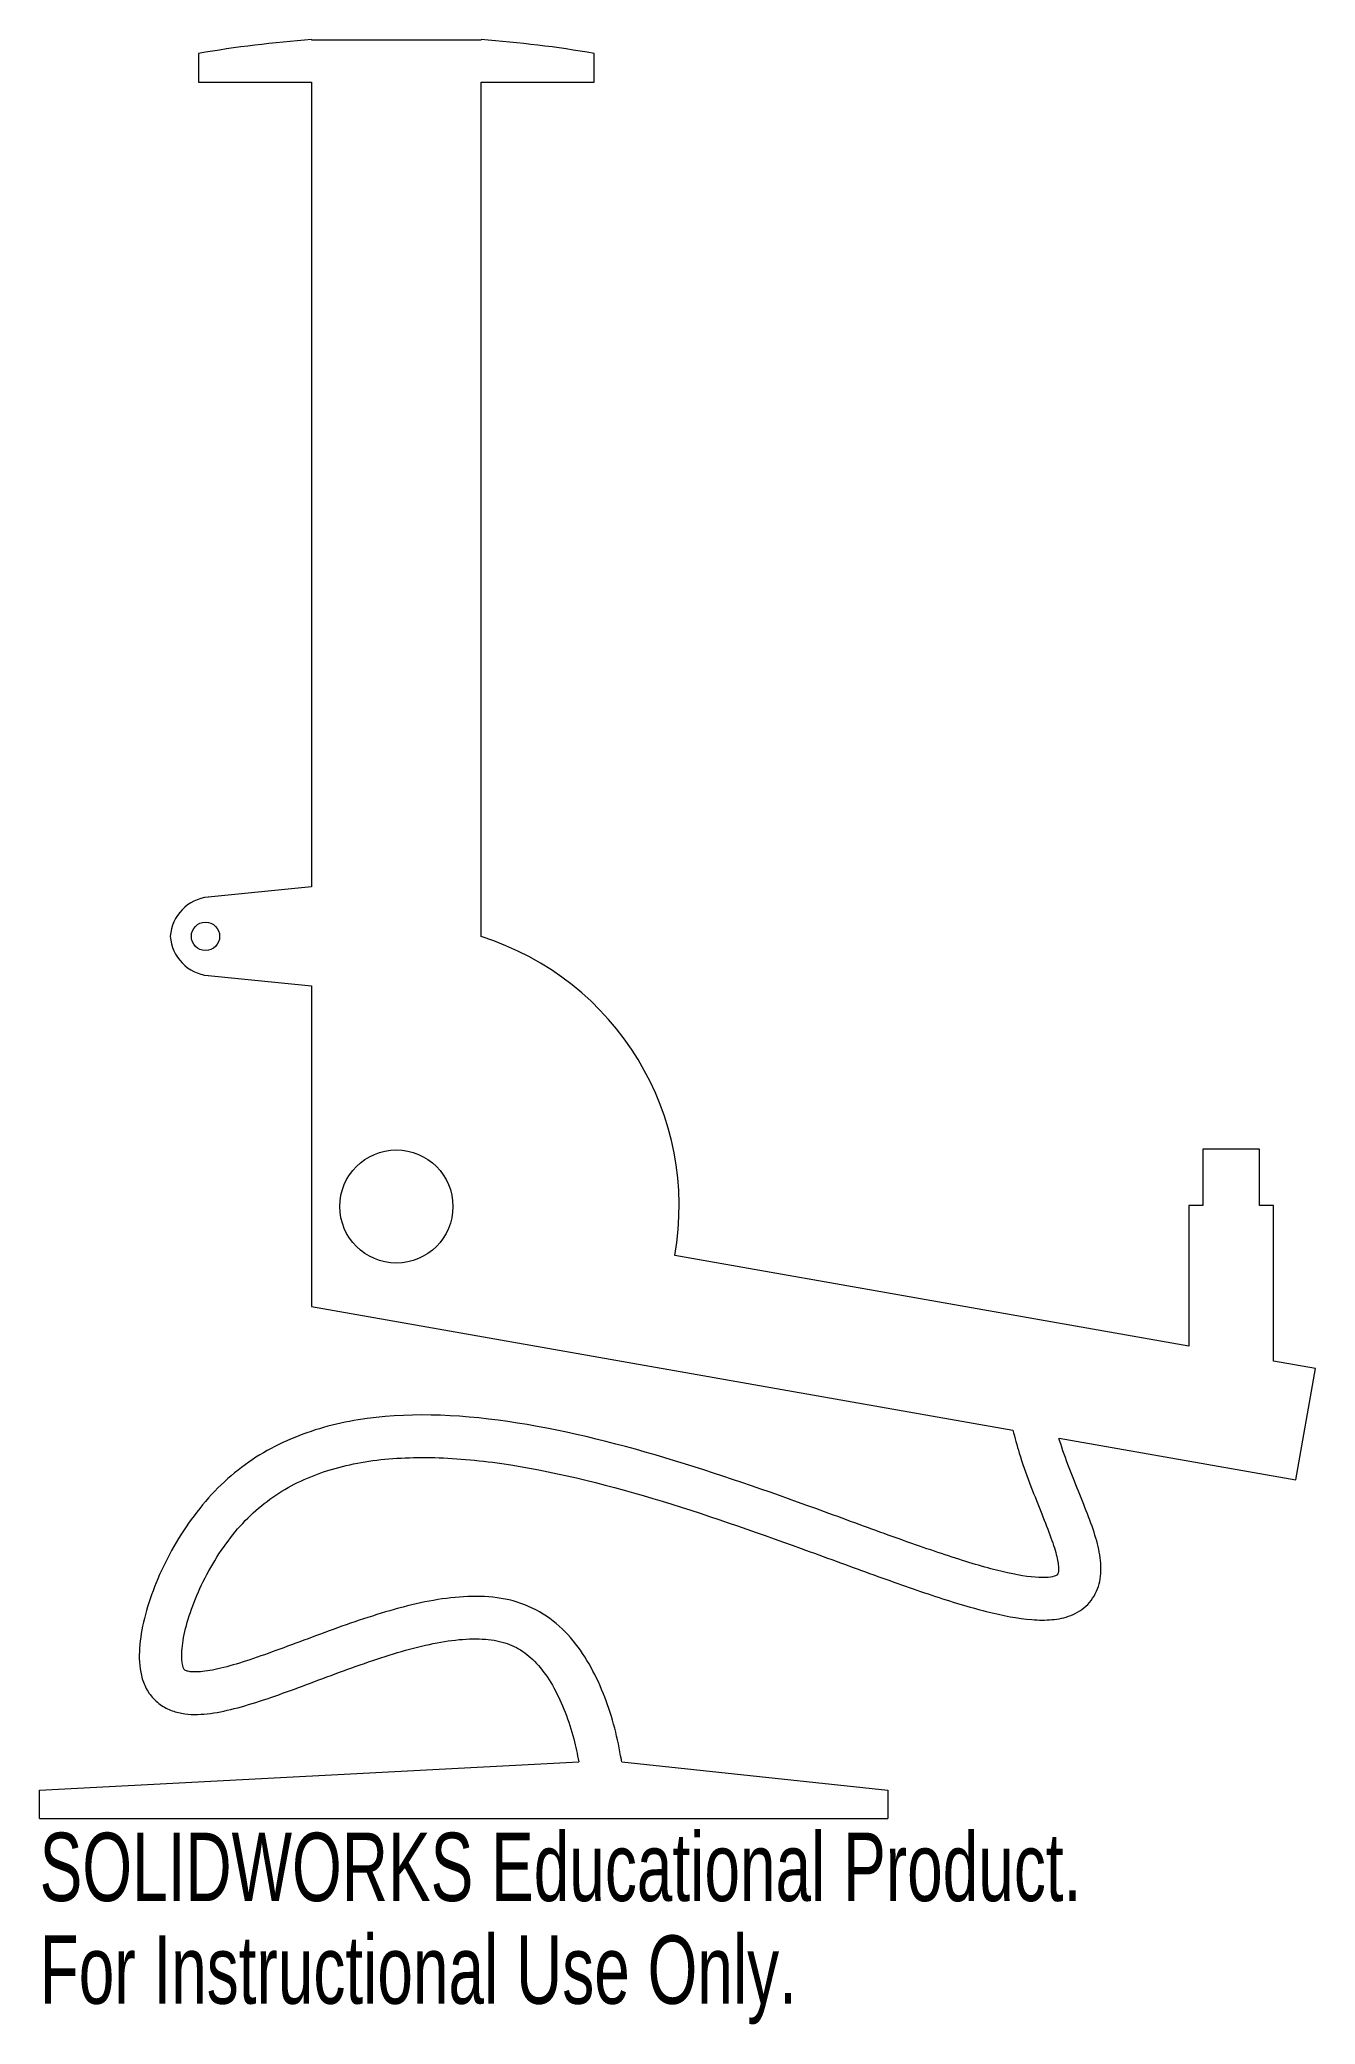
# Model space of a CAD drawing. Header units: millimetres. Extents: x -25 to 65, y -58 to 83.
import ezdxf

# ---------------------------------------------------------------- set-up
doc = ezdxf.new("R2010")
doc.units = ezdxf.units.MM
doc.styles.add('SLDTEXTSTYLE0', font='TXT', dxfattribs={"width": 0.7})

msp = doc.modelspace()

# ---------------------------------------------------------------- linework, layer by layer
at = {"color": 7, "linetype": 'Continuous', "lineweight": 15}
for p, q in [((-14, 81.52), (-14, 79.5)), ((-6, 82.5), (6, 82.5)), ((14, 79.5), (14, 81.52)), ((-14, 79.5), (-6, 79.5)), ((-6, 79.5), (-6, 22.6)), ((6, 19.08), (6, 79.5)), ((6, 79.5), (14, 79.5)), ((-6, 22.6), (-13.3, 21.87)), ((-13.3, 16.33), (-6, 15.6)), ((-6, 15.6), (-6, -7.07)), ((61.04, 4.06), (57.04, 4.06)), ((57.04, 4.06), (57.04, 0.06)), ((61.04, 0.06), (61.04, 4.06)), ((57.04, 0.06), (56.04, 0.06)), ((56.04, 0.06), (56.04, -9.88)), ((62.04, 0.06), (61.04, 0.06)), ((62.04, -10.94), (62.04, 0.06)), ((56.04, -9.88), (19.7, -3.47)), ((-6, -7.07), (43.61, -15.81)), ((65, -11.46), (62.04, -10.94)), ((63.61, -19.34), (65, -11.46)), ((46.87, -16.39), (63.61, -19.34)), ((-25.23, -41.27), (12.9, -39.27)), ((15.94, -39.27), (34.77, -41.27)), ((-25.23, -43.27), (-25.23, -41.27)), ((34.77, -41.27), (34.77, -43.27)), ((-25.23, -43.27), (34.77, -43.27))]:
    msp.add_line(p, q, dxfattribs=at)
for centre, radius in [((-13.5, 19.1), 1), ((0, 0), 4)]:
    msp.add_circle(centre, radius, dxfattribs=at)
for centre, radius, start, end in [((0, 0), 82.72, 94.1596, 99.7442), ((0, 0), 82.72, 80.2558, 85.8404), ((-13, 18.89), 3, 95.7106, 175.891), ((-13, 19.31), 3, 184.109, 264.2894), ((0, 0), 20, 350, 72.5424)]:
    msp.add_arc(centre, radius, start, end, dxfattribs=at)
for points, knots in [([(43.61, -15.81), (43.74, -16.36), (44.29, -18.36), (45.62, -21.64), (46.69, -24.38), (46.87, -25.61), (46.78, -26.03), (46.76, -26.03), (46.69, -26.11), (46.16, -26.25), (44.92, -26.25), (42.59, -25.82), (38.93, -24.7), (34.58, -23.17), (28.1, -20.78), (19.06, -17.6), (7.79, -14.81), (-1.15, -14.48), (-7.57, -16.24), (-11.82, -18.79), (-14.68, -22.15), (-16.39, -25.17), (-17.37, -27.47), (-18.01, -29.69), (-18.22, -31.41), (-18.15, -32.7), (-17.93, -33.63), (-17.47, -34.54), (-16.73, -35.26), (-15.86, -35.7), (-14.67, -35.96), (-13.17, -35.9), (-11.24, -35.48), (-8.47, -34.61), (-4.65, -33.15), (0.13, -31.43), (3.85, -30.59), (6.35, -30.54), (7.89, -30.85), (9.1, -31.49), (10.21, -32.55), (11.17, -34), (11.97, -35.73), (12.54, -37.53), (12.8, -38.73), (12.9, -39.27)], [0.0196478, 0.0196478, 0.0196478, 0.0196478, 0.03125, 0.0625, 0.09375, 0.109375, 0.125, 0.140625, 0.15625, 0.171875, 0.1875, 0.21875, 0.25, 0.28125, 0.3125, 0.375, 0.4375, 0.5, 0.53125, 0.5625, 0.59375, 0.609375, 0.625, 0.640625, 0.65625, 0.6640625, 0.671875, 0.6796875, 0.6875, 0.6953125, 0.703125, 0.71875, 0.734375, 0.75, 0.78125, 0.8125, 0.84375, 0.859375, 0.875, 0.890625, 0.90625, 0.921875, 0.9375, 0.953125, 0.9660154, 0.9660154, 0.9660154, 0.9660154]), ([(15.94, -39.27), (15.93, -39.21), (15.8, -38.43), (15.48, -36.88), (14.78, -34.67), (13.82, -32.56), (12.56, -30.65), (10.93, -29.06), (8.85, -27.95), (6.55, -27.53), (3.37, -27.6), (-0.77, -28.57), (-5.73, -30.35), (-9.51, -31.79), (-12.05, -32.59), (-13.62, -32.92), (-14.52, -32.93), (-14.88, -32.83), (-14.97, -32.77), (-15, -32.75), (-15.09, -32.6), (-15.24, -31.84), (-15.06, -30.33), (-14.54, -28.49), (-13.7, -26.51), (-12.58, -24.54), (-11.25, -22.75), (-9.28, -20.79), (-6.4, -19.05), (-2.31, -17.91), (2.35, -17.63), (9.1, -18.23), (18.16, -20.46), (27.07, -23.6), (33.55, -25.98), (37.96, -27.55), (41.82, -28.72), (44.5, -29.24), (46.38, -29.26), (47.71, -29), (48.98, -28.24), (49.76, -26.88), (49.9, -25.42), (49.55, -23.36), (48.6, -21.03), (47.57, -18.48), (47.09, -17.13), (46.88, -16.44), (46.87, -16.39)], [0.0301503, 0.0301503, 0.0301503, 0.0301503, 0.03125, 0.046875, 0.0625, 0.078125, 0.09375, 0.109375, 0.125, 0.140625, 0.15625, 0.1875, 0.21875, 0.25, 0.265625, 0.28125, 0.296875, 0.3046875, 0.3125, 0.3203125, 0.328125, 0.34375, 0.359375, 0.375, 0.390625, 0.40625, 0.421875, 0.4375, 0.46875, 0.5, 0.53125, 0.5625, 0.625, 0.6875, 0.71875, 0.75, 0.78125, 0.8125, 0.828125, 0.84375, 0.859375, 0.875, 0.890625, 0.90625, 0.9375, 0.953125, 0.96875, 0.9701028, 0.9701028, 0.9701028, 0.9701028])]:
    msp.add_open_spline(points, degree=3, knots=knots, dxfattribs=at)

# ---------------------------------------------------------------- texts
at = {"color": 7, "linetype": 'Continuous', "char_height": 4.8336, "attachment_point": 1, "style": 'SLDTEXTSTYLE0'}
for s, insert in [('SOLIDWORKS Educational Product.', (-25.23, -44.28)), ('For Instructional Use Only.', (-25.23, -51.54))]:
    msp.add_mtext(s, dxfattribs=dict(at, insert=insert))

doc.saveas('drawing.dxf')
